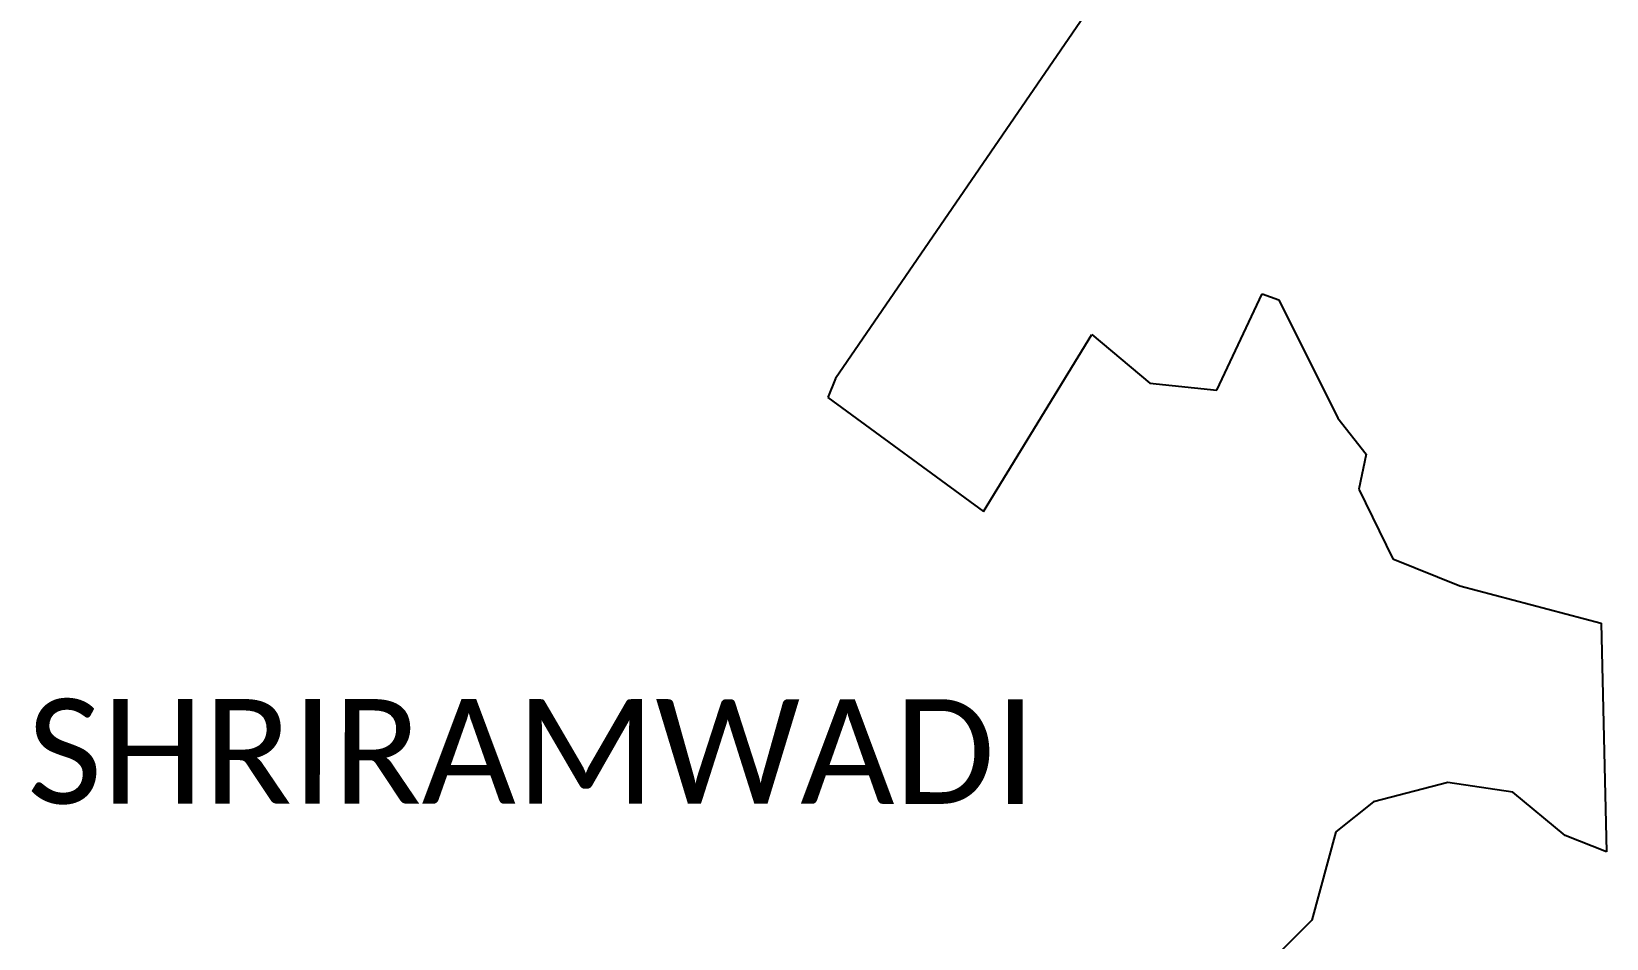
# Model space of a CAD drawing. Header units: metres. Extents: x 341425 to 343917, y 1761979 to 1765495.
# Drawn here: x 342400 to 343917, y 1762897 to 1763770 of the extents above; entities that cross this region are included whole.
import ezdxf

# ---------------------------------------------------------------- set-up
doc = ezdxf.new("R2010")
doc.units = ezdxf.units.M
doc.layers.add('village', color=3, linetype='Continuous')
doc.layers.add('VILLAGE NAME', color=250, linetype='Continuous')
doc.styles.get("Standard").update_dxf_attribs({"font": 'calibri.ttf'})

msp = doc.modelspace()

# ---------------------------------------------------------------- linework, layer by layer
at = {"layer": 'village', "color": 3}
for p, q in [((343424.9, 1763801.2), (343174.1, 1763435.8)), ((343541.3, 1763424.6), (343584.9, 1763517.3)), ((343584.9, 1763517.3), (343600.9, 1763511.7)), ((343600.9, 1763511.7), (343657.7, 1763397.8)), ((343316.5, 1763307.9), (343420.8, 1763478.1)), ((343420.8, 1763478.1), (343476.8, 1763431.3)), ((343174.1, 1763435.8), (343166.6, 1763417.7)), ((343476.8, 1763431.3), (343541.3, 1763424.6)), ((343166.6, 1763417.7), (343316.5, 1763307.9)), ((343657.7, 1763397.8), (343685, 1763363)), ((343685, 1763363), (343678.1, 1763329.4)), ((343678.1, 1763329.4), (343710.9, 1763262.4)), ((343710.9, 1763262.4), (343775.5, 1763236.3)), ((343775.5, 1763236.3), (343911.5, 1763200.3)), ((343911.5, 1763200.3), (343916.6, 1762980.1)), ((343763.8, 1763046.9), (343692.1, 1763028.2)), ((343826.3, 1763037.5), (343763.8, 1763046.9)), ((343876.8, 1762996.1), (343826.3, 1763037.5)), ((343692.1, 1763028.2), (343655.9, 1762999.5)), ((343655.9, 1762999.5), (343632.8, 1762914.4)), ((343916.6, 1762980.1), (343876.8, 1762996.1)), ((343632.8, 1762914.4), (343591.7, 1762873.3))]:
    msp.add_line(p, q, dxfattribs=at)

# ---------------------------------------------------------------- texts
at = {"layer": 'VILLAGE NAME'}
msp.add_text('SHRIRAMWADI', height=100.7, rotation=359.9793, dxfattribs=at).set_placement((342395.5, 1763026.7))

doc.saveas('drawing.dxf')
